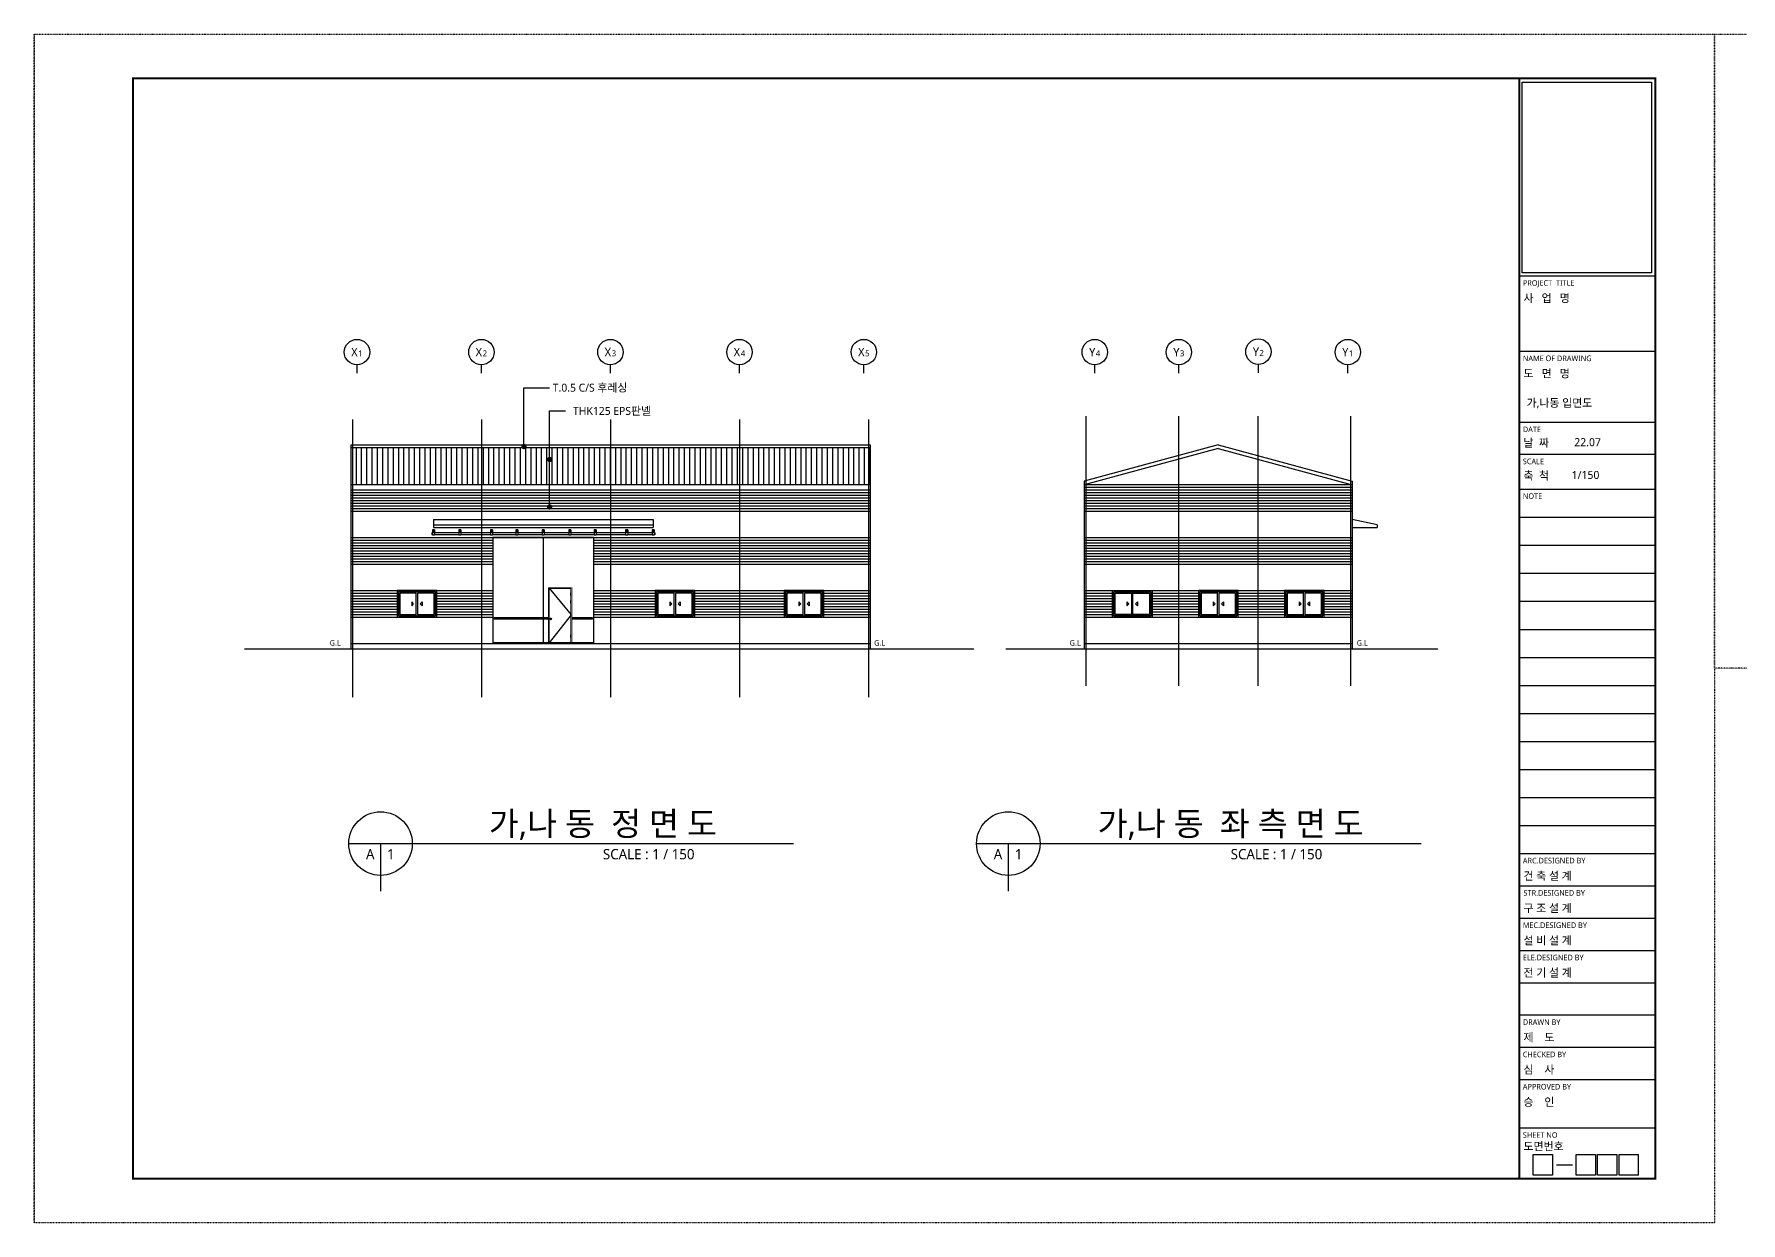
# Model space of a CAD drawing. Header units: millimetres. Extents: x 152133 to 471560, y 87068 to 132353.
# Drawn here: x 152133 to 216614, y 87068 to 131960 of the extents above; entities that cross this region are included whole.
import ezdxf
from ezdxf.enums import TextEntityAlignment as Align

# ---------------------------------------------------------------- set-up
doc = ezdxf.new("R2010")
doc.units = ezdxf.units.MM
doc.linetypes.add('CEN', pattern=[62, 60, -1, 0, -1])
doc.linetypes.add('DIVIDE2', pattern=[15.875, 6.35, -3.175, 0, -3.175, 0, -3.175])
for name, color, linetype in [('AA-AXIS', 7, 'Continuous'), ('AA-AXIS-BUBL', 3, 'Continuous'), ('CEN', 1, 'CEN'), ('COL', 2, 'Continuous'), ('DIM', 7, 'Continuous'), ('JON', 4, 'DIVIDE2'), ('RXANNOT', 6, 'Continuous'), ('TEX', 3, 'Continuous'), ('TIT', 2, 'Continuous'), ('WID', 4, 'Continuous'), ('폼', 7, 'Continuous')]:
    doc.layers.add(name, color=color, linetype=linetype)
doc.styles.add('맑은고딕', font='malgun.ttf')

# ---------------------------------------------------------------- blocks, each defined once
blk = doc.blocks.new('*B568', base_point=(164332, 118994))
at = {"layer": 'AA-AXIS-BUBL'}
blk.add_lwpolyline([(164332, 119154), (164332, 119314), (164332, 119314), (164332, 119474)], dxfattribs=at)
blk.add_circle((164332, 119954), 480, dxfattribs=at)
at = {"layer": 'AA-AXIS', "style": '맑은고딕'}
for s, height, p in [('X', 320, (164112, 119794)), ('1', 224, (164379, 119794))]:
    blk.add_text(s, height=height, dxfattribs=at).set_placement(p)
blk = doc.blocks.new('*B569', base_point=(169031, 118994))
at = {"layer": 'AA-AXIS-BUBL'}
blk.add_lwpolyline([(169031, 119154), (169031, 119314), (169031, 119314), (169031, 119474)], dxfattribs=at)
blk.add_circle((169031, 119954), 480, dxfattribs=at)
at = {"layer": 'AA-AXIS', "style": '맑은고딕'}
for s, height, p in [('X', 320, (168811, 119794)), ('2', 224, (169079, 119794))]:
    blk.add_text(s, height=height, dxfattribs=at).set_placement(p)
blk = doc.blocks.new('*B570', base_point=(173906, 118994))
at = {"layer": 'AA-AXIS-BUBL'}
blk.add_lwpolyline([(173906, 119154), (173906, 119314), (173906, 119314), (173906, 119474)], dxfattribs=at)
blk.add_circle((173906, 119954), 480, dxfattribs=at)
at = {"layer": 'AA-AXIS', "style": '맑은고딕'}
for s, height, p in [('X', 320, (173686, 119794)), ('3', 224, (173954, 119794))]:
    blk.add_text(s, height=height, dxfattribs=at).set_placement(p)
blk = doc.blocks.new('*B571', base_point=(178781, 118994))
at = {"layer": 'AA-AXIS-BUBL'}
blk.add_lwpolyline([(178781, 119154), (178781, 119314), (178781, 119314), (178781, 119474)], dxfattribs=at)
blk.add_circle((178781, 119954), 480, dxfattribs=at)
at = {"layer": 'AA-AXIS', "style": '맑은고딕'}
for s, height, p in [('X', 320, (178561, 119794)), ('4', 224, (178829, 119794))]:
    blk.add_text(s, height=height, dxfattribs=at).set_placement(p)
blk = doc.blocks.new('*B572', base_point=(201765, 118994))
at = {"layer": 'AA-AXIS-BUBL'}
blk.add_lwpolyline([(201765, 119154), (201765, 119314), (201765, 119314), (201765, 119474)], dxfattribs=at)
blk.add_circle((201765, 119954), 480, dxfattribs=at)
at = {"layer": 'AA-AXIS', "style": '맑은고딕'}
for s, height, p in [('Y', 320, (201553, 119794)), ('1', 224, (201804, 119794))]:
    blk.add_text(s, height=height, dxfattribs=at).set_placement(p)
blk = doc.blocks.new('DE900X2100_8')
at = {"color": 0}
for p, q in [((40, 0), (40, 2060)), ((40, 2060), (860, 2060)), ((40, 2060), (860, 1050)), ((860, 0), (860, 2060)), ((850, 1880), (860, 1880)), ((850, 1780), (850, 1880)), ((850, 1780), (860, 1780)), ((850, 1600), (860, 1600)), ((850, 1500), (850, 1600)), ((850, 1500), (860, 1500)), ((860, 1050), (40, 0)), ((132, 901), (51, 901)), ((90, 943), (90, 860)), ((850, 300), (860, 300)), ((850, 200), (850, 300)), ((850, 200), (860, 200))]:
    blk.add_line(p, q, dxfattribs=at)
at = {"color": 0, "const_width": 8}
blk.add_lwpolyline([(0, 2100), (0, 0), (900, 0), (900, 2100)], close=True, dxfattribs=at)
at = {"color": 0}
blk.add_circle((90, 900), 30, dxfattribs=at)

msp = doc.modelspace()

# ---------------------------------------------------------------- linework, layer by layer
at = {"color": 2}
for p, q in [((164094, 116446.6), (183718, 116446.6)), ((164094, 116446.6), (164094, 108746.6)), ((183718, 116446.6), (183718, 108746.6)), ((196868.9, 116446.6), (191806.9, 115074.8)), ((196868.9, 116317), (191806.9, 114945.3)), ((196868.9, 116446.6), (201930.9, 115074.8)), ((196868.9, 116317), (201930.9, 114945.3)), ((164094, 114946.6), (183718, 114946.6)), ((191806.9, 115074.8), (191806.9, 108746.6)), ((201930.9, 115074.8), (201930.9, 108746.6)), ((164094, 114746.6), (183718, 114746.6)), ((160075.1, 108746.6), (187641.3, 108746.6)), ((164094, 108946.6), (183718, 108946.6)), ((188841.7, 108746.6), (205171, 108746.6)), ((191806.9, 108946.6), (201930.9, 108946.6))]:
    msp.add_line(p, q, dxfattribs=at)
at = {"color": 3}
for p, q in [((191806.9, 114946.6), (201930.9, 114946.6)), ((164094, 113946.6), (183718, 113946.6)), ((191806.9, 113946.6), (201930.9, 113946.6)), ((164094, 112946.6), (183718, 112946.6)), ((191806.9, 112946.6), (201930.9, 112946.6)), ((164094, 111946.6), (169468.5, 111946.6)), ((173268.5, 111946.6), (183718, 111946.6)), ((191806.9, 111946.6), (201930.9, 111946.6)), ((164094, 110946.6), (169468.5, 110946.6)), ((173268.5, 110946.6), (183718, 110946.6)), ((191806.9, 110946.6), (193318.9, 110946.6)), ((193918.9, 110946.6), (201930.9, 110946.6)), ((164094, 109946.6), (169468.5, 109946.6)), ((173268.5, 109946.6), (183718, 109946.6)), ((191806.9, 109946.6), (201930.9, 109946.6))]:
    msp.add_line(p, q, dxfattribs=at)
at = {"color": 8}
for p, q in [((191806.9, 114846.6), (201930.9, 114846.6)), ((164094, 114646.6), (183718, 114646.6)), ((164094, 114546.6), (183718, 114546.6)), ((164094, 114446.6), (183718, 114446.6)), ((164094, 114346.6), (183718, 114346.6)), ((164094, 114246.6), (183718, 114246.6)), ((164094, 114146.6), (183718, 114146.6)), ((191806.9, 114746.6), (201930.9, 114746.6)), ((191806.9, 114646.6), (201930.9, 114646.6)), ((191806.9, 114546.6), (201930.9, 114546.6)), ((191806.9, 114446.6), (201930.9, 114446.6)), ((191806.9, 114346.6), (201930.9, 114346.6)), ((191806.9, 114246.6), (201930.9, 114246.6)), ((191806.9, 114146.6), (201930.9, 114146.6)), ((164094, 114046.6), (183718, 114046.6)), ((191806.9, 114046.6), (201930.9, 114046.6)), ((164094, 112846.6), (169468.5, 112846.6)), ((173268.5, 112846.6), (183718, 112846.6)), ((191806.9, 112846.6), (201930.9, 112846.6)), ((164094, 112746.6), (169468.5, 112746.6)), ((164094, 112646.6), (169468.5, 112646.6)), ((164094, 112546.6), (169468.5, 112546.6)), ((164094, 112446.6), (169468.5, 112446.6)), ((164094, 112346.6), (169468.5, 112346.6)), ((164094, 112246.6), (169468.5, 112246.6)), ((173268.5, 112746.6), (183718, 112746.6)), ((173268.5, 112646.6), (183718, 112646.6)), ((173268.5, 112546.6), (183718, 112546.6)), ((173268.5, 112446.6), (183718, 112446.6)), ((173268.5, 112346.6), (183718, 112346.6)), ((173268.5, 112246.6), (183718, 112246.6)), ((191806.9, 112746.6), (201930.9, 112746.6)), ((191806.9, 112646.6), (201930.9, 112646.6)), ((191806.9, 112546.6), (201930.9, 112546.6)), ((191806.9, 112446.6), (201930.9, 112446.6)), ((191806.9, 112346.6), (201930.9, 112346.6)), ((191806.9, 112246.6), (201930.9, 112246.6)), ((164094, 112146.6), (169468.5, 112146.6)), ((164094, 112046.6), (169468.5, 112046.6)), ((173268.5, 112146.6), (183718, 112146.6)), ((173268.5, 112046.6), (183718, 112046.6)), ((191806.9, 112146.6), (201930.9, 112146.6)), ((191806.9, 112046.6), (201930.9, 112046.6)), ((164094, 110846.6), (165843.5, 110846.6)), ((164094, 110746.6), (165843.5, 110746.6)), ((164094, 110646.6), (165843.5, 110646.6)), ((164094, 110546.6), (165843.5, 110546.6)), ((164094, 110446.6), (165843.5, 110446.6)), ((164094, 110346.6), (165843.5, 110346.6)), ((167343.5, 110846.6), (169468.5, 110846.6)), ((167343.5, 110746.6), (169468.5, 110746.6)), ((167343.5, 110646.6), (169468.5, 110646.6)), ((167343.5, 110546.6), (169468.5, 110546.6)), ((167343.5, 110446.6), (169468.5, 110446.6)), ((167343.5, 110346.6), (169468.5, 110346.6)), ((173268.5, 110846.6), (175593.5, 110846.6)), ((173268.5, 110746.6), (175593.5, 110746.6)), ((173268.5, 110646.6), (175593.5, 110646.6)), ((173268.5, 110546.6), (175593.5, 110546.6)), ((173268.5, 110446.6), (175593.5, 110446.6)), ((173268.5, 110346.6), (175593.5, 110346.6)), ((177093.5, 110846.6), (180468.5, 110846.6)), ((177093.5, 110746.6), (180468.5, 110746.6)), ((177093.5, 110646.6), (180468.5, 110646.6)), ((177093.5, 110546.6), (180468.5, 110546.6)), ((177093.5, 110446.6), (180468.5, 110446.6)), ((177093.5, 110346.6), (180468.5, 110346.6)), ((181968.5, 110846.6), (183718, 110846.6)), ((181968.5, 110746.6), (183718, 110746.6)), ((181968.5, 110646.6), (183718, 110646.6)), ((181968.5, 110546.6), (183718, 110546.6)), ((181968.5, 110446.6), (183718, 110446.6)), ((181968.5, 110346.6), (183718, 110346.6)), ((191806.9, 110846.6), (192868.9, 110846.6)), ((191806.9, 110746.6), (192868.9, 110746.6)), ((191806.9, 110746.6), (192868.9, 110746.6)), ((191806.9, 110646.6), (192868.9, 110646.6)), ((191806.9, 110546.6), (192868.9, 110546.6)), ((191806.9, 110446.6), (192868.9, 110446.6)), ((191806.9, 110346.6), (192868.9, 110346.6)), ((194368.9, 110846.6), (196118.9, 110846.6)), ((194368.9, 110746.6), (196118.9, 110746.6)), ((194368.9, 110646.6), (196118.9, 110646.6)), ((194368.9, 110546.6), (196118.9, 110546.6)), ((194368.9, 110446.6), (196118.9, 110446.6)), ((194368.9, 110346.6), (196118.9, 110346.6)), ((197618.9, 110846.6), (199368.9, 110846.6)), ((197618.9, 110746.6), (199368.9, 110746.6)), ((197618.9, 110646.6), (199368.9, 110646.6)), ((197618.9, 110546.6), (199368.9, 110546.6)), ((197618.9, 110446.6), (199368.9, 110446.6)), ((197618.9, 110346.6), (199368.9, 110346.6)), ((200868.9, 110846.6), (201930.9, 110846.6)), ((200868.9, 110746.6), (201930.9, 110746.6)), ((200868.9, 110646.6), (201930.9, 110646.6)), ((200868.9, 110546.6), (201930.9, 110546.6)), ((200868.9, 110446.6), (201930.9, 110446.6)), ((200868.9, 110346.6), (201930.9, 110346.6)), ((164094, 110246.6), (165843.5, 110246.6)), ((164094, 110146.6), (165843.5, 110146.6)), ((164094, 110046.6), (165843.5, 110046.6)), ((167343.5, 110246.6), (169468.5, 110246.6)), ((167343.5, 110146.6), (169468.5, 110146.6)), ((167343.5, 110046.6), (169468.5, 110046.6)), ((173268.5, 110246.6), (175593.5, 110246.6)), ((173268.5, 110146.6), (175593.5, 110146.6)), ((173268.5, 110046.6), (175593.5, 110046.6)), ((177093.5, 110246.6), (180468.5, 110246.6)), ((177093.5, 110146.6), (180468.5, 110146.6)), ((177093.5, 110046.6), (180468.5, 110046.6)), ((181968.5, 110246.6), (183718, 110246.6)), ((181968.5, 110146.6), (183718, 110146.6)), ((181968.5, 110046.6), (183718, 110046.6)), ((191806.9, 110246.6), (192868.9, 110246.6)), ((191806.9, 110146.6), (192868.9, 110146.6)), ((191806.9, 110046.6), (192868.9, 110046.6)), ((194368.9, 110246.6), (196118.9, 110246.6)), ((194368.9, 110146.6), (196118.9, 110146.6)), ((194368.9, 110046.6), (196118.9, 110046.6)), ((197618.9, 110246.6), (199368.9, 110246.6)), ((197618.9, 110146.6), (199368.9, 110146.6)), ((197618.9, 110046.6), (199368.9, 110046.6)), ((200868.9, 110246.6), (201930.9, 110246.6)), ((200868.9, 110146.6), (201930.9, 110146.6)), ((200868.9, 110046.6), (201930.9, 110046.6))]:
    msp.add_line(p, q, dxfattribs=at)
at = {"layer": 'AA-AXIS-BUBL'}
for points in [[(183480.5, 119153.7), (183480.5, 119313.7), (183480.5, 119313.7), (183480.5, 119473.7)], [(192202.7, 119153.7), (192202.7, 119313.7), (192202.7, 119313.7), (192202.7, 119473.7)], [(195381.8, 119153.7), (195381.8, 119313.7), (195381.8, 119313.7), (195381.8, 119473.7)], [(198386.6, 119169.1), (198386.6, 119329.1), (198386.6, 119329.1), (198386.6, 119489.1)]]:
    msp.add_lwpolyline(points, dxfattribs=at)
for centre in [(183480.5, 119953.7), (192202.7, 119953.7), (195381.8, 119953.7), (198386.6, 119969.1)]:
    msp.add_circle(centre, 480, dxfattribs=at)
at = {"layer": 'CEN', "color": 1, "linetype": 'CEN'}
for p, q in [((164156, 117408.5), (164156, 106902.5)), ((169031, 117408.5), (169031, 106902.5)), ((173906, 117408.5), (173906, 106902.5)), ((178781, 117408.5), (178781, 106902.5)), ((183656, 117408.5), (183656, 106902.5)), ((191868.9, 117536.1), (191868.9, 107347.8)), ((195368.9, 117536.1), (195368.9, 107347.8)), ((198368.9, 117536.1), (198368.9, 107347.8)), ((201868.9, 117536.1), (201868.9, 107347.8))]:
    msp.add_line(p, q, dxfattribs=at)
at = {"layer": 'DIM'}
for points in [[(170638.4, 116384.4), (170638.4, 118609.4)], [(170638.4, 118609.4), (171609.1, 118609.4)], [(171609.8, 114153.7), (171609.8, 117733.1)], [(171609.8, 117733.1), (172214.3, 117733.1)]]:
    msp.add_lwpolyline(points, dxfattribs=at)
at = {"layer": 'DIM', "const_width": 100}
for points in [[(170588.4, 116384.4, 1), (170688.4, 116384.4, 1)], [(171559.8, 115896.6, 1), (171659.8, 115896.6, 1)], [(171559.8, 114103.7, 1), (171659.8, 114103.7, 1)]]:
    msp.add_lwpolyline(points, format="xyb", close=True, dxfattribs=at)
at = {"layer": 'JON'}
for p, q in [((152133, 87068.4), (152133, 131960.4)), ((152133, 131960.4), (215616.8, 131960.4)), ((152133, 131960.4), (152133, 87068.4)), ((215616.8, 131960.4), (215616.8, 87068.4)), ((215616.8, 108018), (215616.8, 131960.4)), ((215616.8, 131960.4), (249474.8, 131960.4)), ((215616.8, 131960.4), (215616.8, 108018)), ((249474.8, 108018), (215616.8, 108018)), ((215616.8, 87068.4), (152133, 87068.4))]:
    msp.add_line(p, q, dxfattribs=at)
at = {"layer": 'TIT'}
for p, q in [((164021.3, 101391.7), (166421.3, 101391.7)), ((165221.3, 101391.7), (165221.3, 99591.7)), ((166421.3, 101391.7), (180821.3, 101391.7)), ((187738.5, 101391.7), (190138.5, 101391.7)), ((188938.5, 101391.7), (188938.5, 99591.7)), ((190138.5, 101391.7), (204538.5, 101391.7))]:
    msp.add_line(p, q, dxfattribs=at)
for centre in [(165221.3, 101391.7), (188938.5, 101391.7)]:
    msp.add_circle(centre, 1200, dxfattribs=at)
at = {"layer": 'WID'}
for p, q in [((164094, 116346.6), (183718, 116346.6)), ((165094, 116346.6), (165094, 114946.6)), ((166094, 116346.6), (166094, 114946.6)), ((167094, 116346.6), (167094, 114946.6)), ((168094, 116346.6), (168094, 114946.6)), ((169094, 116346.6), (169094, 114946.6)), ((170094, 116346.6), (170094, 114946.6)), ((171094, 116346.6), (171094, 114946.6)), ((172094, 116346.6), (172094, 114946.6)), ((173094, 116346.6), (173094, 114946.6)), ((174094, 116346.6), (174094, 114946.6)), ((175094, 116346.6), (175094, 114946.6)), ((176094, 116346.6), (176094, 114946.6)), ((177094, 116346.6), (177094, 114946.6)), ((178094, 116346.6), (178094, 114946.6)), ((179094, 116346.6), (179094, 114946.6)), ((180094, 116346.6), (180094, 114946.6)), ((181094, 116346.6), (181094, 114946.6)), ((182094, 116346.6), (182094, 114946.6)), ((183094, 116346.6), (183094, 114946.6)), ((167218.5, 113627.4), (175518.5, 113627.4)), ((167218.5, 113627.4), (167218.5, 113327.4)), ((175518.5, 113627.4), (175518.5, 113327.4)), ((202868.9, 113427.4), (201930.9, 113627.4)), ((167158.5, 113125.6), (167158.5, 113045.6)), ((167178.5, 113125.6), (167158.5, 113125.6)), ((167178.5, 113045.6), (167158.5, 113045.6)), ((167178.5, 113245.6), (167178.5, 113035.6)), ((167258.5, 113245.6), (167178.5, 113245.6)), ((167258.5, 113145.6), (167178.5, 113145.6)), ((167258.5, 113035.6), (167178.5, 113035.6)), ((167251.2, 113202.8), (167186.2, 113202.8)), ((167218.5, 113427.4), (175518.5, 113427.4)), ((167218.5, 113327.4), (175518.5, 113327.4)), ((167218.5, 113238.5), (167218.5, 113166.8)), ((167258.5, 113245.6), (167258.5, 113035.6)), ((168178.5, 113125.6), (167258.5, 113125.6)), ((168178.5, 113045.6), (167258.5, 113045.6)), ((168178.5, 113245.6), (168178.5, 113035.6)), ((168258.5, 113245.6), (168178.5, 113245.6)), ((168258.5, 113145.6), (168178.5, 113145.6)), ((168258.5, 113035.6), (168178.5, 113035.6)), ((168251.2, 113202.8), (168186.2, 113202.8)), ((168218.5, 113238.5), (168218.5, 113166.8)), ((168258.5, 113245.6), (168258.5, 113035.6)), ((169368.5, 113125.6), (168258.5, 113125.6)), ((169368.5, 113045.6), (168258.5, 113045.6)), ((169368.5, 113245.6), (169368.5, 113035.6)), ((169448.5, 113245.6), (169368.5, 113245.6)), ((169448.5, 113145.6), (169368.5, 113145.6)), ((169448.5, 113035.6), (169368.5, 113035.6)), ((169441.2, 113202.8), (169376.2, 113202.8)), ((169408.5, 113238.5), (169408.5, 113166.8)), ((169448.5, 113245.6), (169448.5, 113035.6)), ((170328.5, 113125.6), (169448.5, 113125.6)), ((170328.5, 113045.6), (169448.5, 113045.6)), ((169468.5, 112946.6), (169468.5, 108946.6)), ((173268.5, 112946.6), (169468.5, 112946.6)), ((170328.5, 113245.6), (170328.5, 113035.6)), ((170408.5, 113245.6), (170328.5, 113245.6)), ((170408.5, 113145.6), (170328.5, 113145.6)), ((170408.5, 113035.6), (170328.5, 113035.6)), ((170401.2, 113202.8), (170336.2, 113202.8)), ((170368.5, 113238.5), (170368.5, 113166.8)), ((170408.5, 113245.6), (170408.5, 113035.6)), ((171328.5, 113125.6), (170408.5, 113125.6)), ((171328.5, 113045.6), (170408.5, 113045.6)), ((171328.5, 113245.6), (171328.5, 113035.6)), ((171408.5, 113245.6), (171328.5, 113245.6)), ((171408.5, 113145.6), (171328.5, 113145.6)), ((171408.5, 113035.6), (171328.5, 113035.6)), ((171401.2, 113202.8), (171336.2, 113202.8)), ((171368.5, 113238.5), (171368.5, 113166.8)), ((171368.5, 112946.6), (171368.5, 108976.6)), ((171408.5, 113245.6), (171408.5, 113035.6)), ((172328.5, 113125.6), (171408.5, 113125.6)), ((172328.5, 113045.6), (171408.5, 113045.6)), ((172328.5, 113245.6), (172328.5, 113035.6)), ((172408.5, 113245.6), (172328.5, 113245.6)), ((172408.5, 113145.6), (172328.5, 113145.6)), ((172408.5, 113035.6), (172328.5, 113035.6)), ((172401.2, 113202.8), (172336.2, 113202.8)), ((172368.5, 113238.5), (172368.5, 113166.8)), ((172408.5, 113245.6), (172408.5, 113035.6)), ((173288.5, 113125.6), (172408.5, 113125.6)), ((173288.5, 113045.6), (172408.5, 113045.6)), ((173268.5, 112946.6), (173268.5, 108946.6)), ((173288.5, 113245.6), (173288.5, 113035.6)), ((173368.5, 113245.6), (173288.5, 113245.6)), ((173368.5, 113145.6), (173288.5, 113145.6)), ((173368.5, 113035.6), (173288.5, 113035.6)), ((173361.2, 113202.8), (173296.2, 113202.8)), ((173328.5, 113238.5), (173328.5, 113166.8)), ((173368.5, 113245.6), (173368.5, 113035.6)), ((174478.5, 113125.6), (173368.5, 113125.6)), ((174478.5, 113045.6), (173368.5, 113045.6)), ((174558.5, 113245.6), (174478.5, 113245.6)), ((174478.5, 113245.6), (174478.5, 113035.6)), ((174558.5, 113145.6), (174478.5, 113145.6)), ((174558.5, 113035.6), (174478.5, 113035.6)), ((174551.2, 113202.8), (174486.2, 113202.8)), ((174518.5, 113238.5), (174518.5, 113166.8)), ((174558.5, 113245.6), (174558.5, 113035.6)), ((175478.5, 113125.6), (174558.5, 113125.6)), ((175478.5, 113045.6), (174558.5, 113045.6)), ((175478.5, 113245.6), (175478.5, 113035.6)), ((175558.5, 113245.6), (175478.5, 113245.6)), ((175558.5, 113145.6), (175478.5, 113145.6)), ((175558.5, 113035.6), (175478.5, 113035.6)), ((175551.2, 113202.8), (175486.2, 113202.8)), ((175518.5, 113238.5), (175518.5, 113166.8)), ((175558.5, 113245.6), (175558.5, 113035.6)), ((175578.5, 113125.6), (175558.5, 113125.6)), ((175578.5, 113045.6), (175558.5, 113045.6)), ((175578.5, 113125.6), (175578.5, 113045.6)), ((201930.9, 113327.4), (202868.9, 113327.4)), ((202868.9, 113427.4), (202868.9, 113327.4)), ((169514.2, 109867.3), (169514.2, 109917.3)), ((171556.3, 109917.3), (169514.2, 109917.3)), ((171556.3, 109867.3), (169514.2, 109867.3)), ((173222.9, 109917.3), (172456.3, 109917.3)), ((173222.9, 109867.3), (172456.3, 109867.3)), ((173222.9, 109867.3), (173222.9, 109917.3)), ((173268.5, 108976.6), (169468.5, 108976.6)), ((173268.5, 108946.6), (169468.5, 108946.6))]:
    msp.add_line(p, q, dxfattribs=at)
at = {"layer": 'WID', "color": 8}
for p, q in [((164294, 116346.6), (164294, 114946.6)), ((164494, 116346.6), (164494, 114946.6)), ((164694, 116346.6), (164694, 114946.6)), ((164894, 116346.6), (164894, 114946.6)), ((165294, 116346.6), (165294, 114946.6)), ((165494, 116346.6), (165494, 114946.6)), ((165694, 116346.6), (165694, 114946.6)), ((165894, 116346.6), (165894, 114946.6)), ((166294, 116346.6), (166294, 114946.6)), ((166494, 116346.6), (166494, 114946.6)), ((166694, 116346.6), (166694, 114946.6)), ((166894, 116346.6), (166894, 114946.6)), ((167294, 116346.6), (167294, 114946.6)), ((167494, 116346.6), (167494, 114946.6)), ((167694, 116346.6), (167694, 114946.6)), ((167894, 116346.6), (167894, 114946.6)), ((168294, 116346.6), (168294, 114946.6)), ((168494, 116346.6), (168494, 114946.6)), ((168694, 116346.6), (168694, 114946.6)), ((168894, 116346.6), (168894, 114946.6)), ((169294, 116346.6), (169294, 114946.6)), ((169494, 116346.6), (169494, 114946.6)), ((169694, 116346.6), (169694, 114946.6)), ((169894, 116346.6), (169894, 114946.6)), ((170294, 116346.6), (170294, 114946.6)), ((170494, 116346.6), (170494, 114946.6)), ((170694, 116346.6), (170694, 114946.6)), ((170894, 116346.6), (170894, 114946.6)), ((171294, 116346.6), (171294, 114946.6)), ((171494, 116346.6), (171494, 114946.6)), ((171694, 116346.6), (171694, 114946.6)), ((171894, 116346.6), (171894, 114946.6)), ((172294, 116346.6), (172294, 114946.6)), ((172494, 116346.6), (172494, 114946.6)), ((172694, 116346.6), (172694, 114946.6)), ((172894, 116346.6), (172894, 114946.6)), ((173294, 116346.6), (173294, 114946.6)), ((173494, 116346.6), (173494, 114946.6)), ((173694, 116346.6), (173694, 114946.6)), ((173894, 116346.6), (173894, 114946.6)), ((174294, 116346.6), (174294, 114946.6)), ((174494, 116346.6), (174494, 114946.6)), ((174694, 116346.6), (174694, 114946.6)), ((174894, 116346.6), (174894, 114946.6)), ((175294, 116346.6), (175294, 114946.6)), ((175494, 116346.6), (175494, 114946.6)), ((175694, 116346.6), (175694, 114946.6)), ((175894, 116346.6), (175894, 114946.6)), ((176294, 116346.6), (176294, 114946.6)), ((176494, 116346.6), (176494, 114946.6)), ((176694, 116346.6), (176694, 114946.6)), ((176894, 116346.6), (176894, 114946.6)), ((177294, 116346.6), (177294, 114946.6)), ((177494, 116346.6), (177494, 114946.6)), ((177694, 116346.6), (177694, 114946.6)), ((177894, 116346.6), (177894, 114946.6)), ((178294, 116346.6), (178294, 114946.6)), ((178494, 116346.6), (178494, 114946.6)), ((178694, 116346.6), (178694, 114946.6)), ((178894, 116346.6), (178894, 114946.6)), ((179294, 116346.6), (179294, 114946.6)), ((179494, 116346.6), (179494, 114946.6)), ((179694, 116346.6), (179694, 114946.6)), ((179894, 116346.6), (179894, 114946.6)), ((180294, 116346.6), (180294, 114946.6)), ((180494, 116346.6), (180494, 114946.6)), ((180694, 116346.6), (180694, 114946.6)), ((180894, 116346.6), (180894, 114946.6)), ((181294, 116346.6), (181294, 114946.6)), ((181494, 116346.6), (181494, 114946.6)), ((181694, 116346.6), (181694, 114946.6)), ((181894, 116346.6), (181894, 114946.6)), ((182294, 116346.6), (182294, 114946.6)), ((182494, 116346.6), (182494, 114946.6)), ((182694, 116346.6), (182694, 114946.6)), ((182894, 116346.6), (182894, 114946.6)), ((183294, 116346.6), (183294, 114946.6)), ((183494, 116346.6), (183494, 114946.6)), ((183694, 116346.6), (183694, 114946.6))]:
    msp.add_line(p, q, dxfattribs=at)
at = {"layer": 'WID', "linetype": 'Continuous'}
for p, q in [((165843.5, 110946.6), (165843.5, 109946.6)), ((167343.5, 110946.6), (165843.5, 110946.6)), ((167343.5, 109946.6), (167343.5, 110946.6)), ((175593.5, 110946.6), (175593.5, 109946.6)), ((177093.5, 110946.6), (175593.5, 110946.6)), ((177093.5, 109946.6), (177093.5, 110946.6)), ((180468.5, 110946.6), (180468.5, 109946.6)), ((181968.5, 110946.6), (180468.5, 110946.6)), ((181968.5, 109946.6), (181968.5, 110946.6)), ((192868.9, 110946.6), (194368.9, 110946.6)), ((192868.9, 109946.6), (192868.9, 110946.6)), ((194368.9, 110946.6), (194368.9, 109946.6)), ((196118.9, 110946.6), (196118.9, 109946.6)), ((197618.9, 110946.6), (196118.9, 110946.6)), ((197618.9, 109946.6), (197618.9, 110946.6)), ((199368.9, 110946.6), (199368.9, 109946.6)), ((200868.9, 110946.6), (199368.9, 110946.6)), ((200868.9, 109946.6), (200868.9, 110946.6)), ((165893.5, 110896.6), (165893.5, 109996.6)), ((167293.5, 110896.6), (165893.5, 110896.6)), ((165943.5, 110846.6), (165943.5, 110046.6)), ((166568.5, 110846.6), (165943.5, 110846.6)), ((166568.5, 109996.6), (166568.5, 110896.6)), ((166618.5, 110846.6), (166618.5, 110046.6)), ((167243.5, 110846.6), (166618.5, 110846.6)), ((167243.5, 110046.6), (167243.5, 110846.6)), ((167293.5, 109996.6), (167293.5, 110896.6)), ((175643.5, 110896.6), (175643.5, 109996.6)), ((177043.5, 110896.6), (175643.5, 110896.6)), ((175693.5, 110846.6), (175693.5, 110046.6)), ((176318.5, 110846.6), (175693.5, 110846.6)), ((176318.5, 109996.6), (176318.5, 110896.6)), ((176368.5, 110846.6), (176368.5, 110046.6)), ((176993.5, 110846.6), (176368.5, 110846.6)), ((176993.5, 110046.6), (176993.5, 110846.6)), ((177043.5, 109996.6), (177043.5, 110896.6)), ((180518.5, 110896.6), (180518.5, 109996.6)), ((181918.5, 110896.6), (180518.5, 110896.6)), ((180568.5, 110846.6), (180568.5, 110046.6)), ((181193.5, 110846.6), (180568.5, 110846.6)), ((181193.5, 109996.6), (181193.5, 110896.6)), ((181243.5, 110846.6), (181243.5, 110046.6)), ((181868.5, 110846.6), (181243.5, 110846.6)), ((181868.5, 110046.6), (181868.5, 110846.6)), ((181918.5, 109996.6), (181918.5, 110896.6)), ((192918.9, 110896.6), (194318.9, 110896.6)), ((192918.9, 109996.6), (192918.9, 110896.6)), ((192968.9, 110846.6), (193593.9, 110846.6)), ((192968.9, 110046.6), (192968.9, 110846.6)), ((193593.9, 110846.6), (193593.9, 110046.6)), ((193643.9, 109996.6), (193643.9, 110896.6)), ((193643.9, 110846.6), (194268.9, 110846.6)), ((194268.9, 110846.6), (194268.9, 110046.6)), ((194318.9, 110896.6), (194318.9, 109996.6)), ((196168.9, 110896.6), (196168.9, 109996.6)), ((197568.9, 110896.6), (196168.9, 110896.6)), ((196218.9, 110846.6), (196218.9, 110046.6)), ((196843.9, 110846.6), (196218.9, 110846.6)), ((196843.9, 109996.6), (196843.9, 110896.6)), ((196893.9, 110846.6), (196893.9, 110046.6)), ((197518.9, 110846.6), (196893.9, 110846.6)), ((197518.9, 110046.6), (197518.9, 110846.6)), ((197568.9, 109996.6), (197568.9, 110896.6)), ((199418.9, 110896.6), (199418.9, 109996.6)), ((200818.9, 110896.6), (199418.9, 110896.6)), ((199468.9, 110846.6), (199468.9, 110046.6)), ((200093.9, 110846.6), (199468.9, 110846.6)), ((200093.9, 109996.6), (200093.9, 110896.6)), ((200143.9, 110846.6), (200143.9, 110046.6)), ((200768.9, 110846.6), (200143.9, 110846.6)), ((200768.9, 110046.6), (200768.9, 110846.6)), ((200818.9, 109996.6), (200818.9, 110896.6)), ((165843.5, 109946.6), (167343.5, 109946.6)), ((165893.5, 109996.6), (167293.5, 109996.6)), ((165943.5, 110046.6), (166568.5, 110046.6)), ((166618.5, 110046.6), (167243.5, 110046.6)), ((175593.5, 109946.6), (177093.5, 109946.6)), ((175643.5, 109996.6), (177043.5, 109996.6)), ((175693.5, 110046.6), (176318.5, 110046.6)), ((176368.5, 110046.6), (176993.5, 110046.6)), ((180468.5, 109946.6), (181968.5, 109946.6)), ((180518.5, 109996.6), (181918.5, 109996.6)), ((180568.5, 110046.6), (181193.5, 110046.6)), ((181243.5, 110046.6), (181868.5, 110046.6)), ((194368.9, 109946.6), (192868.9, 109946.6)), ((194318.9, 109996.6), (192918.9, 109996.6)), ((193593.9, 110046.6), (192968.9, 110046.6)), ((194268.9, 110046.6), (193643.9, 110046.6)), ((196118.9, 109946.6), (197618.9, 109946.6)), ((196168.9, 109996.6), (197568.9, 109996.6)), ((196218.9, 110046.6), (196843.9, 110046.6)), ((196893.9, 110046.6), (197518.9, 110046.6)), ((199368.9, 109946.6), (200868.9, 109946.6)), ((199418.9, 109996.6), (200818.9, 109996.6)), ((199468.9, 110046.6), (200093.9, 110046.6)), ((200143.9, 110046.6), (200768.9, 110046.6))]:
    msp.add_line(p, q, dxfattribs=at)
for points in [[(166471.6, 110446.6), (166396.6, 110521.6), (166396.6, 110371.6)], [(166715.4, 110446.6), (166790.4, 110521.6), (166790.4, 110371.6)], [(176221.6, 110446.6), (176146.6, 110521.6), (176146.6, 110371.6)], [(176465.4, 110446.6), (176540.4, 110521.6), (176540.4, 110371.6)], [(181096.6, 110446.6), (181021.6, 110521.6), (181021.6, 110371.6)], [(181340.4, 110446.6), (181415.4, 110521.6), (181415.4, 110371.6)], [(193497, 110446.6), (193422, 110521.6), (193422, 110371.6)], [(193740.8, 110446.6), (193815.8, 110521.6), (193815.8, 110371.6)], [(196747, 110446.6), (196672, 110521.6), (196672, 110371.6)], [(196990.8, 110446.6), (197065.8, 110521.6), (197065.8, 110371.6)], [(199997, 110446.6), (199922, 110521.6), (199922, 110371.6)], [(200240.8, 110446.6), (200315.8, 110521.6), (200315.8, 110371.6)]]:
    msp.add_lwpolyline(points, close=True, dxfattribs=at)
at = {"layer": 'WID'}
for centre in [(167218.5, 113202.8), (168218.5, 113202.8), (169408.5, 113202.8), (170368.5, 113202.8), (171368.5, 113202.8), (172368.5, 113202.8), (173328.5, 113202.8), (174518.5, 113202.8), (175518.5, 113202.8)]:
    msp.add_circle(centre, 17.6, dxfattribs=at)
at = {"layer": '폼', "color": 8}
for p, q in [((213387.3, 122819.6), (208238.5, 122819.6)), ((213387.3, 119973.6), (208238.5, 119973.6)), ((213387.3, 117290.9), (208238.5, 117290.9)), ((213387.3, 116081.7), (208238.5, 116081.7)), ((213387.3, 114769.5), (208238.5, 114769.5)), ((213387.3, 113711.4), (208238.5, 113711.4)), ((213387.3, 112653.4), (208238.5, 112653.4)), ((213387.3, 111595.3), (208238.5, 111595.3)), ((213387.3, 110537.2), (208238.5, 110537.2)), ((213387.3, 109468.7), (208238.5, 109468.7)), ((213387.3, 108410.6), (208238.5, 108410.6)), ((213387.3, 107352.6), (208238.5, 107352.6)), ((213387.3, 106294.5), (208238.5, 106294.5)), ((213387.3, 105236.4), (208238.5, 105236.4)), ((213387.3, 104178.4), (208238.5, 104178.4)), ((213387.3, 103120.3), (208238.5, 103120.3)), ((213387.3, 102062.3), (208238.5, 102062.3)), ((213387.3, 101004.2), (208238.5, 101004.2)), ((213387.3, 99784.5), (208238.5, 99784.5)), ((213387.3, 98564.8), (208238.5, 98564.8)), ((213387.3, 97345.1), (208238.5, 97345.1)), ((213387.3, 96125.4), (208238.5, 96125.4)), ((213387.3, 94905.6), (208238.5, 94905.6)), ((213387.3, 93685.9), (208238.5, 93685.9)), ((213387.3, 92466.2), (208238.5, 92466.2)), ((213387.3, 90641.9), (208238.5, 90641.9)), ((208761.6, 89650.9), (209493.5, 89650.9)), ((208761.6, 88868.6), (208761.6, 89650.9)), ((209493.5, 89650.9), (209493.5, 88868.6)), ((210387.9, 88868.6), (210387.9, 89650.9)), ((210387.9, 89650.9), (211119.7, 89650.9)), ((211119.7, 89650.9), (211119.7, 88868.6)), ((211201.1, 88868.6), (211201.1, 89650.9)), ((211201.1, 89650.9), (211932.9, 89650.9)), ((211932.9, 89650.9), (211932.9, 88868.6)), ((212014.2, 89650.9), (212746, 89650.9)), ((212014.2, 88868.6), (212014.2, 89650.9)), ((212746, 88868.6), (212746, 89650.9)), ((209643.7, 89259.7), (210253.6, 89259.7)), ((209493.5, 88868.6), (208761.6, 88868.6)), ((211119.7, 88868.6), (210387.9, 88868.6)), ((211932.9, 88868.6), (211201.1, 88868.6)), ((212746, 88868.6), (212014.2, 88868.6))]:
    msp.add_line(p, q, dxfattribs=at)
at = {"layer": '폼', "color": 8, "const_width": 75.6}
msp.add_lwpolyline([(213387.3, 130297.8), (213387.3, 88731), (155874, 88731), (155874, 130297.8)], close=True, dxfattribs=at)
msp.add_lwpolyline([(208238.5, 130297.8), (208238.5, 88731)], dxfattribs=at)
msp.add_lwpolyline([(208238.5, 130297.8), (208238.5, 88731)], dxfattribs=at)
at = {"layer": '폼', "color": 4}
msp.add_lwpolyline([(208352.4, 130150.4), (213243.1, 130150.4), (213243.1, 122946), (208352.4, 122946), (208352.4, 130150.4)], close=True, dxfattribs=at)

# ---------------------------------------------------------------- block references
at = {"layer": 'AA-AXIS-BUBL'}
for name, p in [('*B568', (164331.5, 118993.7)), ('*B569', (169031, 118993.7)), ('*B570', (173906, 118994)), ('*B571', (178781, 118993.7)), ('*B572', (201764.7, 118993.7))]:
    msp.add_blockref(name, p, dxfattribs=at)
at = {"layer": 'WID', "linetype": 'Continuous'}
msp.add_blockref('DE900X2100_8', (171556.3, 108976.6), dxfattribs=at)

# ---------------------------------------------------------------- texts
at = {"layer": 'AA-AXIS', "style": '맑은고딕'}
for s, height, p in [('X', 320, (183260.9, 119793.7)), ('5', 224, (183528.5, 119793.7)), ('Y', 320, (191991.5, 119793.7)), ('4', 224, (192242.4, 119793.7)), ('Y', 320, (195170.5, 119793.7)), ('3', 224, (195421.4, 119793.7)), ('Y', 320, (198175.3, 119809.1)), ('2', 224, (198426.2, 119809.1))]:
    msp.add_text(s, height=height, dxfattribs=at).set_placement(p)
at = {"layer": 'COL', "style": '맑은고딕'}
for p in [(163716.4, 108971.7), (184283.2, 108971.7), (191672.9, 108971.7), (202517.3, 108971.7)]:
    msp.add_text('G.L', height=210, dxfattribs=at).set_placement(p, align=Align.MIDDLE_RIGHT)
at = {"layer": 'RXANNOT', "color": 3, "style": '맑은고딕'}
for s, p in [('T.0.5 C/S 후레싱', (171729.1, 118609.4)), ('THK125 EPS판넬', (172494.3, 117731.5))]:
    msp.add_text(s, height=300, dxfattribs=at).set_placement(p, align=Align.MIDDLE_LEFT)
at = {"layer": 'TEX', "style": '맑은고딕'}
for s, p in [('사   업   명', (208400.7, 121840.4)), ('도   면   명', (208400.7, 118994.4)), ('날  짜', (208400.7, 116376.6)), ('축  척', (208400.7, 115134.4)), ('건 축 설 계', (208400.7, 100021)), ('구 조 설 계', (208400.7, 98801.3)), ('설 비 설 계', (208400.7, 97581.6)), ('전 기 설 계', (208400.7, 96361.9)), ('제    도', (208400.7, 93922.5)), ('심    사', (208400.7, 92702.8)), ('승    인', (208400.7, 91483.1)), ('도면번호', (208400.7, 89808.9))]:
    msp.add_text(s, height=302.3, dxfattribs=at).set_placement(p)
at = {"layer": 'TEX', "color": 2, "style": '맑은고딕'}
for s, p in [('가,나동 입면도', (208518.2, 117882.3)), ('22.07', (210320.5, 116400)), ('1/150', (210221.4, 115162.8))]:
    msp.add_text(s, height=302.3, dxfattribs=at).set_placement(p)
at = {"layer": 'TIT', "style": '맑은고딕'}
for s, p in [('가,나 동  정 면 도', (173621.3, 101691.7)), ('가,나 동  좌 측 면 도', (197338.5, 101691.7))]:
    msp.add_text(s, height=900, dxfattribs=at).set_placement(p, align=Align.CENTER)
for s, p in [('A', (164831.3, 100991.7)), ('1', (165611.3, 100991.7)), ('A', (188548.5, 100991.7)), ('1', (189328.5, 100991.7))]:
    msp.add_text(s, height=387, dxfattribs=at).set_placement(p, align=Align.MIDDLE_CENTER)
for p in [(173621.3, 100991.7), (197338.5, 100991.7)]:
    msp.add_text('SCALE : 1 / 150', height=387, dxfattribs=at).set_placement(p, align=Align.MIDDLE_LEFT)
at = {"layer": '폼', "color": 8, "style": '맑은고딕'}
for s, height, p in [('PROJECT  TITLE', 211.613, (208376.8, 122457.7)), ('NAME OF DRAWING', 211.613, (208376.8, 119611.7)), ('DATE', 211.61, (208376.8, 116929.1)), ('SCALE', 211.61, (208376.8, 115719.9)), ('NOTE', 211.61, (208376.8, 114407.6)), ('ARC.DESIGNED BY', 211.613, (208376.8, 100642.3)), ('STR.DESIGNED BY', 211.613, (208402.2, 99422.9)), ('MEC.DESIGNED BY', 211.613, (208376.8, 98202.9)), ('ELE.DESIGNED BY', 211.613, (208376.8, 96983.2)), ('DRAWN BY', 211.61, (208376.8, 94543.8)), ('CHECKED BY', 211.61, (208376.8, 93324.1)), ('APPROVED BY', 211.613, (208376.8, 92104.4)), ('SHEET NO', 211.61, (208376.8, 90280))]:
    msp.add_text(s, height=height, dxfattribs=at).set_placement(p)

doc.saveas('drawing.dxf')
